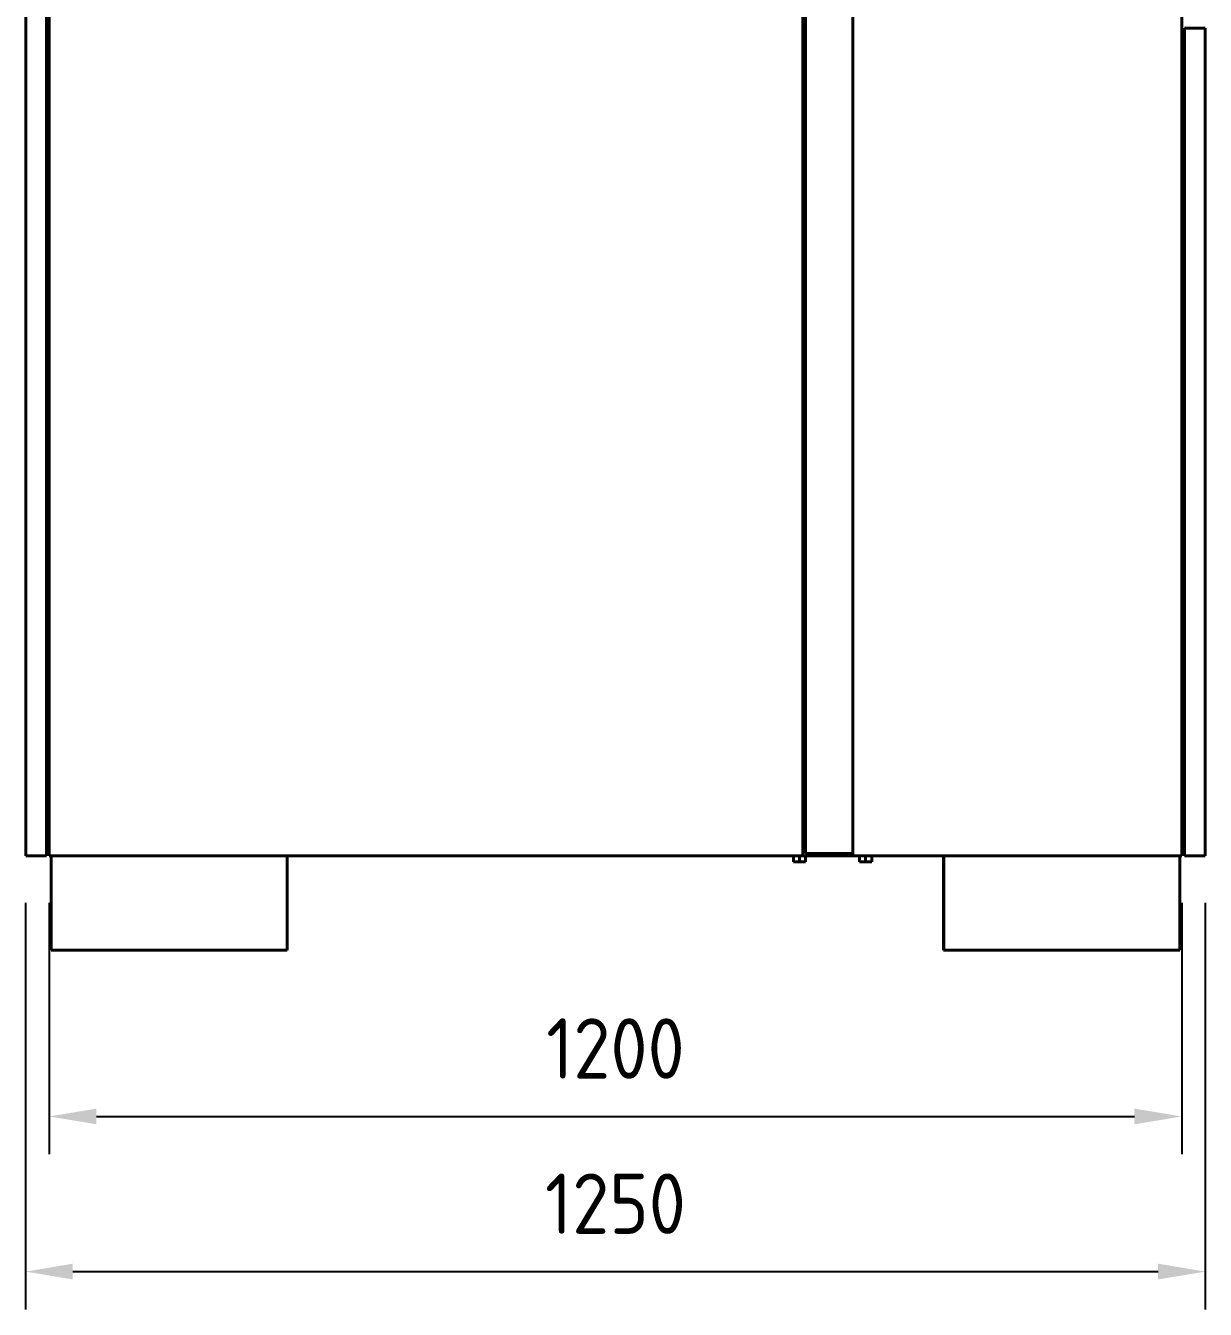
# Model space of a CAD drawing. Header units: millimetres. Extents: x 4969 to 37601, y -771 to 6478.
# Drawn here: x 21272 to 22522, y 1286 to 2647 of the extents above; entities that cross this region are included whole.
import ezdxf

# ---------------------------------------------------------------- set-up
doc = ezdxf.new("R2010")
doc.units = ezdxf.units.MM
doc.header["$LTSCALE"] = 7
doc.header["$MEASUREMENT"] = 0
doc.layers.get('0').update_dxf_attribs({"linetype": 'CONTINUOUS'})
doc.layers.get('Defpoints').update_dxf_attribs({"linetype": 'CONTINUOUS'})
doc.layers.add('가시적인 것(ISO)', color=3, linetype='CONTINUOUS', lineweight=40)
doc.layers.add('가시적인 좁은 것(ISO)', color=3, linetype='CONTINUOUS', lineweight=35)
doc.styles.get("Standard").update_dxf_attribs({"font": 'ISOCP'})
doc.dimstyles.new('PS-20', dxfattribs={"dimscale": 20, "dimtxt": 3.2, "dimasz": 2.5, "dimexe": 2, "dimexo": 2.5, "dimgap": 2, "dimtad": 1, "dimtoh": 1, "dimrnd": 0.05, "dimzin": 12, "dimdsep": 46, "dimtxsty": 'Standard', "dimcen": 0, "dimclrt": 2, "dimazin": 3, "dimtfac": 1, "dimtofl": 0, "dimtmove": 0, "dimatfit": 3, "dimfxl": 0, "dimtolj": 1, "dimtzin": 0, "dimarcsym": 0})

# ---------------------------------------------------------------- blocks, each defined once
blk = doc.blocks.new('*D199')
at = {"color": 0, "lineweight": -2}
for p, q in [((21272.3, 1716.7), (21272.3, 1285.8)), ((22522.3, 1716.7), (22522.3, 1285.8)), ((21322.3, 1325.8), (22472.3, 1325.8))]:
    blk.add_line(p, q, dxfattribs=at)
at = {"color": 0}
for points in [[(21322.3, 1334.2), (21322.3, 1317.5), (21272.3, 1325.8)], [(22472.3, 1334.2), (22472.3, 1317.5), (22522.3, 1325.8)]]:
    blk.add_solid(points, dxfattribs=at)
at = {"layer": 'Defpoints', "color": 0}
for p in [(21272.3, 1766.7), (22522.3, 1766.7), (22522.3, 1325.8)]:
    blk.add_point(p, dxfattribs=at)
at = {"color": 2, "insert": (21897.3, 1397.8), "char_height": 64, "attachment_point": 5}
blk.add_mtext('\\A1;1250', dxfattribs=at)
blk = doc.blocks.new('*D201')
at = {"color": 0, "lineweight": -2}
for p, q in [((21297.3, 1716.7), (21297.3, 1450.3)), ((22497.3, 1716.7), (22497.3, 1450.3)), ((21347.3, 1490.3), (22447.3, 1490.3))]:
    blk.add_line(p, q, dxfattribs=at)
at = {"color": 0}
for points in [[(21347.3, 1498.6), (21347.3, 1482), (21297.3, 1490.3)], [(22447.3, 1498.6), (22447.3, 1482), (22497.3, 1490.3)]]:
    blk.add_solid(points, dxfattribs=at)
at = {"layer": 'Defpoints', "color": 0}
for p in [(21297.3, 1766.7), (22497.3, 1766.7), (22497.3, 1490.3)]:
    blk.add_point(p, dxfattribs=at)
at = {"color": 2, "insert": (21897.3, 1562.3), "char_height": 64, "attachment_point": 5}
blk.add_mtext('\\A1;1200', dxfattribs=at)

msp = doc.modelspace()

# ---------------------------------------------------------------- linework, layer by layer
at = {"layer": '가시적인 것(ISO)'}
for p, q in [((21272.345, 1766.667, 0), (21272.345, 3716.667, 0)), ((21294.345, 3716.667, 0), (21294.345, 1766.667, 0)), ((21297.345, 3716.667, 0), (21297.345, 1766.667, 0)), ((22095.845, 1766.667, 0), (22095.845, 3716.667, 0)), ((22148.845, 3716.667, 0), (22148.845, 1766.667, 0)), ((22497.345, 1766.667, 0), (22497.345, 3716.667, 0)), ((22098.845, 3714.367, 0), (22098.845, 1768.967, 0)), ((22500.345, 1766.667, 0), (22500.345, 2644.167, 0)), ((22500.345, 2644.167, 0), (22522.345, 2644.167, 0)), ((22522.345, 2644.167, 0), (22522.345, 1766.667, 0)), ((22497.345, 2593.967, 0), (22500.345, 2593.967, 0)), ((22098.845, 2022.517, 0), (22095.845, 2022.517, 0)), ((22098.845, 2020.017, 0), (22095.845, 2020.017, 0)), ((22098.845, 2018.017, 0), (22095.845, 2018.017, 0)), ((22098.845, 2016.667, 0), (22095.845, 2016.667, 0)), ((21297.345, 1844.367, 0), (21294.345, 1844.367, 0)), ((22497.345, 1844.367, 0), (22500.345, 1844.367, 0)), ((21294.345, 1766.667, 0), (21272.345, 1766.667, 0)), ((21297.345, 1766.667, 0), (22095.845, 1766.667, 0)), ((21299.345, 1766.667, 0), (21299.345, 1666.667, 0)), ((21549.345, 1666.667, 0), (21549.345, 1766.667, 0)), ((22085.845, 1766.667, 0), (22085.845, 1760.167, 0)), ((22092.345, 1760.167, 0), (22085.845, 1760.167, 0)), ((22092.345, 1766.667, 0), (22092.345, 1760.167, 0)), ((22098.845, 1760.167, 0), (22092.345, 1760.167, 0)), ((22148.845, 1766.667, 0), (22095.845, 1766.667, 0)), ((22098.845, 1768.967, 0), (22148.845, 1768.967, 0)), ((22098.845, 1766.667, 0), (22098.845, 1760.167, 0)), ((22148.845, 1766.667, 0), (22497.345, 1766.667, 0)), ((22155.845, 1766.667, 0), (22155.845, 1760.167, 0)), ((22162.345, 1760.167, 0), (22155.845, 1760.167, 0)), ((22162.345, 1766.667, 0), (22162.345, 1760.167, 0)), ((22168.845, 1760.167, 0), (22162.345, 1760.167, 0)), ((22168.845, 1766.667, 0), (22168.845, 1760.167, 0)), ((22245.045, 1766.667, 0), (22245.045, 1765.172, 0)), ((22245.045, 1761.179, 0), (22245.045, 1765.172, 0)), ((22245.045, 1761.179, 0), (22245.045, 1759.134, 0)), ((22245.045, 1759.134, 0), (22245.045, 1751.149, 0)), ((22245.345, 1766.667, 0), (22245.345, 1666.667, 0)), ((22495.345, 1766.667, 0), (22495.345, 1666.667, 0)), ((22500.345, 1766.667, 0), (22522.345, 1766.667, 0)), ((22245.045, 1751.149, 0), (22245.045, 1682.185, 0)), ((22245.045, 1682.185, 0), (22245.045, 1674.2, 0)), ((22245.045, 1674.2, 0), (22245.045, 1672.155, 0)), ((21299.345, 1666.667, 0), (21549.345, 1666.667, 0)), ((22245.045, 1668.162, 0), (22245.045, 1672.155, 0)), ((22245.045, 1668.162, 0), (22245.045, 1666.667, 0)), ((22245.345, 1666.667, 0), (22245.045, 1666.667, 0)), ((22245.345, 1666.667, 0), (22495.345, 1666.667, 0))]:
    msp.add_line(p, q, dxfattribs=at)
at = {"layer": '가시적인 좁은 것(ISO)'}
for p, q in [((22098.845, 2017.017, 0), (22095.845, 2017.017, 0)), ((22245.345, 1765.172, 0), (22245.045, 1765.172, 0)), ((22245.345, 1761.179, 0), (22245.045, 1761.179, 0)), ((22245.345, 1759.134, 0), (22245.045, 1759.134, 0)), ((22245.345, 1751.149, 0), (22245.045, 1751.149, 0)), ((22245.345, 1682.185, 0), (22245.045, 1682.185, 0)), ((22245.345, 1674.2, 0), (22245.045, 1674.2, 0)), ((22245.345, 1672.155, 0), (22245.045, 1672.155, 0)), ((22245.345, 1668.162, 0), (22245.045, 1668.162, 0))]:
    msp.add_line(p, q, dxfattribs=at)

# ---------------------------------------------------------------- dimensions: what is measured, and where the dimension line sits
for base, p1, p2, picture, middle in [((22522.345, 1325.822, 0), (21272.345, 1766.667, 0), (22522.345, 1766.667, 0), '*D199', (21897.345, 1397.829, 0)), ((22497.345, 1490.296, 0), (21297.345, 1766.667, 0), (22497.345, 1766.667, 0), '*D201', (21897.345, 1562.302, 0))]:
    dim = msp.add_linear_dim(base=base, p1=p1, p2=p2, dimstyle='PS-20')
    dim.commit()
    dim.dimension.update_dxf_attribs({"geometry": picture, "text_midpoint": middle})

doc.saveas('drawing.dxf')
